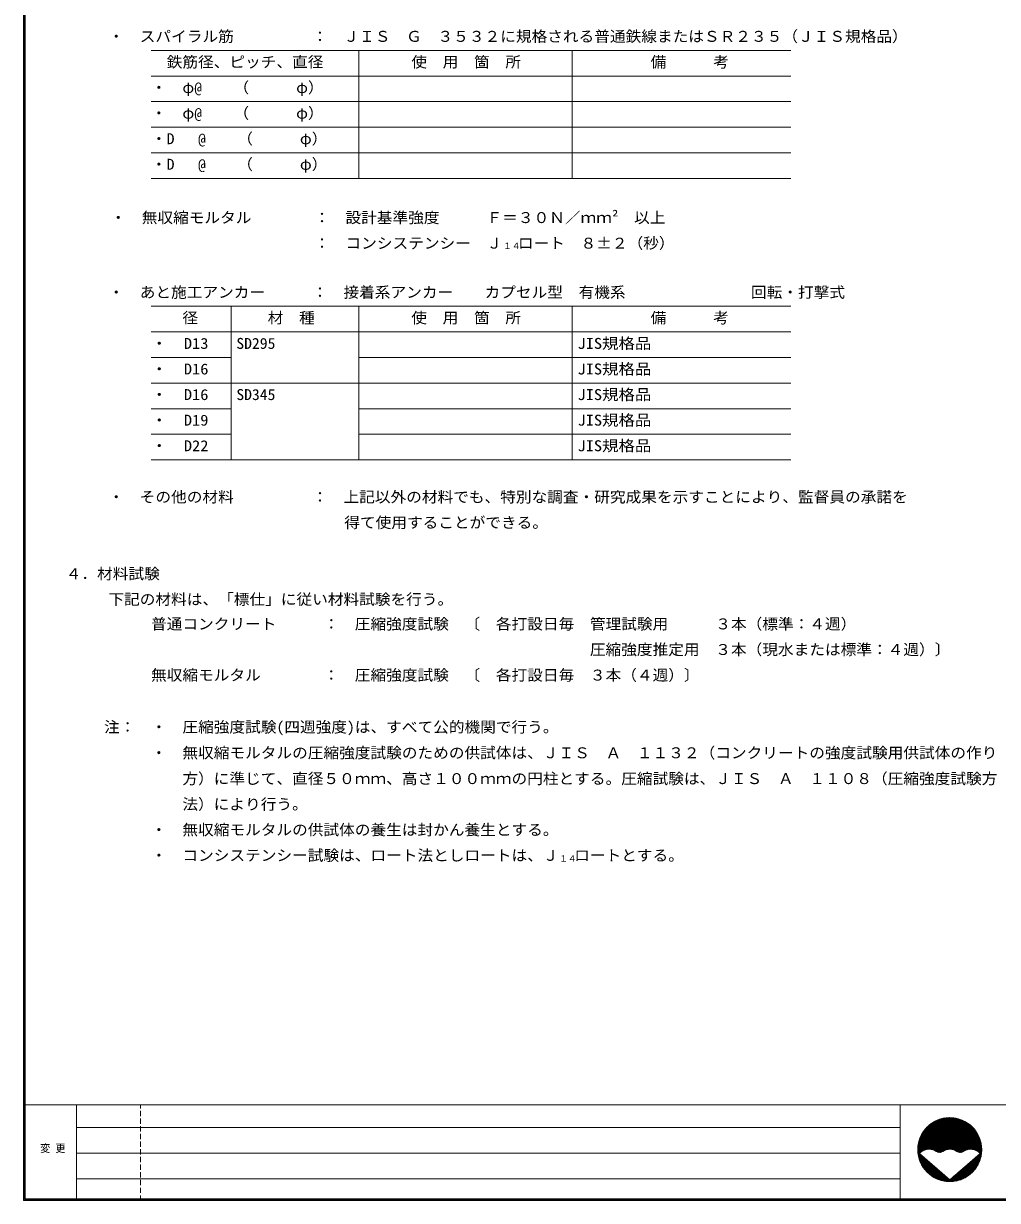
# Model space of a CAD drawing. Units: millimetres on the paper. Extents: x -400 to 7628, y -5883 to 279.
# Drawn here: x -400.5 to -172.1, y -275.2 to 0.8 of the extents above; entities that cross this region are included whole.
import ezdxf
from ezdxf.enums import TextEntityAlignment as Align

# ---------------------------------------------------------------- set-up
doc = ezdxf.new("R2010")
doc.units = ezdxf.units.MM
doc.linetypes.add('DASHED1', pattern=[1.8, 1.2, -0.6])
for name, color, linetype, lineweight in [('4-1', 3, 'Continuous', 5), ('4-8', 7, 'Continuous', 5), ('4-9', 5, 'Continuous', 5), ('4-D', 3, 'Continuous', 5)]:
    doc.layers.add(name, color=color, linetype=linetype, lineweight=lineweight)
doc.styles.add('ＭＳ ゴシック', font='')
doc.styles.get('ＭＳ ゴシック').set_extended_font_data('MS Gothic')

msp = doc.modelspace()

# ---------------------------------------------------------------- linework, layer by layer
at = {"layer": '4-1', "color": 2}
for p, q in [((-400.5, -275.152), (-400.5, 278.848)), ((-400.3, -274.952), (-400.3, 278.647)), ((-400.1, -274.753), (-400.1, 278.448))]:
    msp.add_line(p, q, dxfattribs=at)
at = {"layer": '4-9', "color": 7}
for p, q in [((-391.499, -252.737), (-400.5, -252.737)), ((-391.499, -252.737), (400.5, -252.737)), ((-388.1, -275.152), (-388.1, -252.737)), ((-194.921, -275.152), (-194.921, -252.737)), ((-388.1, -258.065), (-208.75, -258.065)), ((-208.75, -258.065), (-199.749, -258.065)), ((-199.749, -258.065), (-194.921, -258.065)), ((-388.1, -264.065), (-208.75, -264.065)), ((-208.75, -264.065), (-199.749, -264.065)), ((-199.749, -264.065), (-194.921, -264.065)), ((-388.1, -270.065), (-208.75, -270.065)), ((-199.749, -270.065), (-208.75, -270.065)), ((-199.749, -270.065), (-194.921, -270.065))]:
    msp.add_line(p, q, dxfattribs=at)
at = {"layer": '4-9', "color": 7, "linetype": 'DASHED1'}
msp.add_line((-373.1, -275.152), (-373.1, -252.737), dxfattribs=at)
at = {"layer": '4-9'}
for p, q in [((-190.821, -263.245), (-183.312, -255.737)), ((-190.819, -263.385), (-183.172, -255.738)), ((-190.819, -263.103), (-183.455, -255.738)), ((-190.815, -263.523), (-183.035, -255.742)), ((-190.815, -262.957), (-183.6, -255.742)), ((-190.809, -263.658), (-182.9, -255.748)), ((-190.808, -262.809), (-183.748, -255.749)), ((-190.8, -263.791), (-182.767, -255.757)), ((-190.798, -262.657), (-183.9, -255.759)), ((-190.789, -263.921), (-182.636, -255.768)), ((-190.785, -262.502), (-184.055, -255.773)), ((-190.776, -264.05), (-182.508, -255.781)), ((-190.767, -262.343), (-184.214, -255.79)), ((-190.762, -264.176), (-182.381, -255.796)), ((-190.746, -262.181), (-184.377, -255.811)), ((-190.745, -264.301), (-182.256, -255.813)), ((-190.726, -264.424), (-182.134, -255.831)), ((-190.72, -262.014), (-184.544, -255.837)), ((-190.69, -261.842), (-184.716, -255.867)), ((-190.654, -261.665), (-184.893, -255.903)), ((-190.612, -261.481), (-185.076, -255.945)), ((-190.564, -261.292), (-185.266, -255.993)), ((-190.508, -261.094), (-185.463, -256.049)), ((-190.444, -260.888), (-185.669, -256.114)), ((-190.369, -260.672), (-185.885, -256.189)), ((-190.281, -260.443), (-186.114, -256.276)), ((-190.178, -260.198), (-186.359, -256.38)), ((-190.054, -259.933), (-186.624, -256.503)), ((-189.902, -259.639), (-186.918, -256.656)), ((-189.719, -263.558), (-182.013, -255.852)), ((-189.421, -263.401), (-181.893, -255.874)), ((-189.184, -263.306), (-181.776, -255.897)), ((-188.979, -263.242), (-181.66, -255.923)), ((-188.793, -263.198), (-181.545, -255.95)), ((-188.622, -263.168), (-181.432, -255.978)), ((-188.463, -263.15), (-181.321, -256.008)), ((-188.312, -263.141), (-181.211, -256.04)), ((-188.169, -263.139), (-181.102, -256.072)), ((-188.033, -263.145), (-180.995, -256.106)), ((-187.902, -263.155), (-180.889, -256.142)), ((-187.777, -263.171), (-180.784, -256.179)), ((-187.656, -263.192), (-180.681, -256.217)), ((-187.54, -263.217), (-180.579, -256.256)), ((-187.427, -263.246), (-180.478, -256.296)), ((-187.318, -263.279), (-180.378, -256.338)), ((-187.213, -263.315), (-180.279, -256.381)), ((-187.111, -263.354), (-180.182, -256.425)), ((-187.012, -263.396), (-180.086, -256.47)), ((-186.916, -263.441), (-179.991, -256.516)), ((-186.822, -263.49), (-179.897, -256.564)), ((-186.732, -263.541), (-179.804, -256.612)), ((-189.706, -259.302), (-187.255, -256.852)), ((-189.427, -258.881), (-187.676, -257.131)), ((-188.769, -258.082), (-188.475, -257.788)), ((-186.644, -263.594), (-179.712, -256.662)), ((-186.559, -263.65), (-179.621, -256.713)), ((-186.472, -263.705), (-179.531, -256.764)), ((-186.38, -263.755), (-179.443, -256.817)), ((-186.282, -263.798), (-179.355, -256.871)), ((-186.178, -263.835), (-179.268, -256.926)), ((-186.065, -263.864), (-179.183, -256.981)), ((-185.945, -263.885), (-179.098, -257.038)), ((-185.814, -263.896), (-179.014, -257.096)), ((-185.67, -263.893), (-178.932, -257.155)), ((-185.508, -263.873), (-178.85, -257.215)), ((-185.317, -263.823), (-178.77, -257.275)), ((-185.057, -263.705), (-178.69, -257.337)), ((-184.692, -263.48), (-178.611, -257.4)), ((-184.426, -263.356), (-178.533, -257.463)), ((-184.204, -263.276), (-178.456, -257.528)), ((-184.008, -263.221), (-178.381, -257.593)), ((-183.829, -263.184), (-178.306, -257.66)), ((-183.664, -263.159), (-178.232, -257.727)), ((-183.508, -263.145), (-178.159, -257.796)), ((-183.361, -263.139), (-178.086, -257.865)), ((-183.221, -263.141), (-178.015, -257.935)), ((-183.087, -263.148), (-177.945, -258.007)), ((-182.959, -263.162), (-177.876, -258.079)), ((-182.835, -263.18), (-177.808, -258.152)), ((-182.717, -263.202), (-177.74, -258.226)), ((-182.602, -263.229), (-177.674, -258.301)), ((-182.491, -263.259), (-177.608, -258.377)), ((-182.383, -263.293), (-177.544, -258.454)), ((-182.279, -263.331), (-177.48, -258.532)), ((-182.179, -263.371), (-177.418, -258.61)), ((-182.081, -263.415), (-177.356, -258.69)), ((-181.986, -263.461), (-177.295, -258.771)), ((-181.894, -263.511), (-177.235, -258.853)), ((-181.804, -263.563), (-177.177, -258.935)), ((-181.718, -263.618), (-177.119, -259.019)), ((-181.633, -263.674), (-177.062, -259.104)), ((-181.544, -263.727), (-177.007, -259.189)), ((-181.45, -263.774), (-176.952, -259.276)), ((-181.349, -263.814), (-176.898, -259.364)), ((-181.241, -263.848), (-176.845, -259.452)), ((-181.126, -263.874), (-176.794, -259.542)), ((-181.001, -263.891), (-176.743, -259.633)), ((-180.865, -263.897), (-176.694, -259.725)), ((-180.715, -263.887), (-176.645, -259.818)), ((-180.542, -263.856), (-176.598, -259.912)), ((-180.331, -263.787), (-176.552, -260.007)), ((-179.997, -263.594), (-176.506, -260.103)), ((-179.682, -263.42), (-176.463, -260.201)), ((-179.438, -263.318), (-176.42, -260.3)), ((-179.229, -263.25), (-176.378, -260.399)), ((-179.041, -263.203), (-176.338, -260.5)), ((-178.868, -263.172), (-176.298, -260.603)), ((-178.707, -263.152), (-176.261, -260.706)), ((-178.555, -263.142), (-176.224, -260.811)), ((-178.411, -263.139), (-176.188, -260.917)), ((-178.274, -263.143), (-176.154, -261.024)), ((-178.142, -263.153), (-176.122, -261.133)), ((-178.016, -263.169), (-176.09, -261.243)), ((-177.895, -263.189), (-176.061, -261.355)), ((-177.778, -263.213), (-176.032, -261.468)), ((-177.664, -263.241), (-176.005, -261.582)), ((-177.555, -263.273), (-175.98, -261.698)), ((-177.449, -263.309), (-175.956, -261.816)), ((-177.346, -263.348), (-175.934, -261.936)), ((-177.247, -263.389), (-175.914, -262.057)), ((-177.15, -263.434), (-175.896, -262.18)), ((-190.706, -264.545), (-190.358, -264.197)), ((-190.684, -264.664), (-190.282, -264.263)), ((-190.66, -264.782), (-190.207, -264.328)), ((-190.634, -264.898), (-190.131, -264.394)), ((-190.608, -265.012), (-190.055, -264.46)), ((-190.579, -265.125), (-189.98, -264.526)), ((-190.549, -265.237), (-189.904, -264.591)), ((-190.518, -265.347), (-189.828, -264.657)), ((-190.485, -265.455), (-189.753, -264.723)), ((-190.451, -265.563), (-189.677, -264.789)), ((-190.415, -265.669), (-189.601, -264.855)), ((-190.379, -265.773), (-189.526, -264.92)), ((-182.884, -270.724), (-176.849, -264.689)), ((-182.732, -270.714), (-175.844, -263.825)), ((-182.577, -270.7), (-175.858, -263.98)), ((-182.418, -270.682), (-175.875, -264.139)), ((-182.255, -270.661), (-175.897, -264.302)), ((-182.088, -270.635), (-175.923, -264.469)), ((-181.916, -270.604), (-175.953, -264.642)), ((-181.738, -270.568), (-175.99, -264.819)), ((-177.057, -263.482), (-175.879, -262.304)), ((-176.966, -263.532), (-175.864, -262.431)), ((-176.877, -263.586), (-175.851, -262.56)), ((-176.792, -263.641), (-175.841, -262.69)), ((-176.709, -263.7), (-175.832, -262.823)), ((-176.628, -263.761), (-175.826, -262.958)), ((-176.55, -263.824), (-175.822, -263.096)), ((-176.474, -263.89), (-175.821, -263.236)), ((-176.401, -263.958), (-175.822, -263.379)), ((-176.33, -264.028), (-175.826, -263.524)), ((-176.262, -264.101), (-175.833, -263.673)), ((-190.341, -265.877), (-189.45, -264.986)), ((-190.301, -265.979), (-189.375, -265.052)), ((-190.261, -266.08), (-189.299, -265.118)), ((-190.219, -266.179), (-189.223, -265.184)), ((-190.176, -266.278), (-189.148, -265.249)), ((-190.132, -266.375), (-189.072, -265.315)), ((-190.087, -266.472), (-188.996, -265.381)), ((-190.041, -266.567), (-188.921, -265.447)), ((-189.993, -266.661), (-188.845, -265.512)), ((-189.945, -266.754), (-188.769, -265.578)), ((-189.895, -266.846), (-188.694, -265.644)), ((-189.845, -266.936), (-188.618, -265.71)), ((-189.793, -267.026), (-188.543, -265.776)), ((-189.74, -267.115), (-188.467, -265.841)), ((-189.686, -267.202), (-188.391, -265.907)), ((-189.632, -267.289), (-188.316, -265.973)), ((-189.576, -267.375), (-188.24, -266.039)), ((-189.519, -267.459), (-188.164, -266.104)), ((-189.461, -267.543), (-188.089, -266.17)), ((-189.402, -267.625), (-188.013, -266.236)), ((-189.343, -267.707), (-187.937, -266.302)), ((-189.282, -267.788), (-187.862, -266.368)), ((-189.22, -267.867), (-187.786, -266.433)), ((-189.158, -267.946), (-187.71, -266.499)), ((-189.094, -268.024), (-187.635, -266.565)), ((-189.029, -268.101), (-187.559, -266.631)), ((-188.964, -268.177), (-187.484, -266.696)), ((-188.897, -268.252), (-187.408, -266.762)), ((-188.83, -268.326), (-187.332, -266.828)), ((-188.762, -268.399), (-187.257, -266.894)), ((-188.692, -268.471), (-187.181, -266.96)), ((-188.622, -268.542), (-187.105, -267.025)), ((-188.551, -268.612), (-187.03, -267.091)), ((-188.479, -268.681), (-186.954, -267.157)), ((-188.405, -268.75), (-186.878, -267.223)), ((-188.331, -268.817), (-186.803, -267.288)), ((-188.256, -268.884), (-186.727, -267.354)), ((-188.181, -268.949), (-186.651, -267.42)), ((-188.104, -269.014), (-186.576, -267.486)), ((-188.026, -269.077), (-186.5, -267.552)), ((-187.947, -269.14), (-186.425, -267.617)), ((-187.867, -269.201), (-186.349, -267.683)), ((-183.321, -270.737), (-180.104, -267.519)), ((-183.178, -270.735), (-179.019, -266.576)), ((-183.033, -270.731), (-177.934, -265.632)), ((-181.555, -270.526), (-176.032, -265.003)), ((-181.365, -270.477), (-176.08, -265.193)), ((-181.167, -270.421), (-176.137, -265.39)), ((-180.96, -270.355), (-176.202, -265.597)), ((-180.743, -270.28), (-176.278, -265.814)), ((-180.513, -270.191), (-176.366, -266.044)), ((-180.268, -270.087), (-176.47, -266.29)), ((-180.001, -269.962), (-176.595, -266.556)), ((-179.705, -269.808), (-176.75, -266.852)), ((-179.365, -269.608), (-176.949, -267.193)), ((-178.937, -269.322), (-177.235, -267.621)), ((-187.786, -269.262), (-186.273, -267.749)), ((-187.705, -269.322), (-186.198, -267.815)), ((-187.622, -269.381), (-186.122, -267.88)), ((-187.538, -269.438), (-186.046, -267.946)), ((-187.454, -269.495), (-185.971, -268.012)), ((-187.368, -269.551), (-185.895, -268.078)), ((-187.281, -269.606), (-185.819, -268.144)), ((-187.194, -269.659), (-185.744, -268.209)), ((-187.105, -269.712), (-185.668, -268.275)), ((-187.015, -269.764), (-185.593, -268.341)), ((-186.924, -269.814), (-185.517, -268.407)), ((-186.832, -269.864), (-185.441, -268.473)), ((-186.739, -269.912), (-185.366, -268.538)), ((-186.645, -269.959), (-185.29, -268.604)), ((-186.55, -270.006), (-185.214, -268.67)), ((-186.454, -270.051), (-185.139, -268.736)), ((-186.356, -270.095), (-185.063, -268.801)), ((-186.258, -270.138), (-184.987, -268.867)), ((-186.158, -270.179), (-184.912, -268.933)), ((-186.057, -270.22), (-184.836, -268.999)), ((-185.955, -270.259), (-184.76, -269.065)), ((-185.851, -270.297), (-184.685, -269.13)), ((-185.747, -270.333), (-184.609, -269.196)), ((-185.641, -270.369), (-184.534, -269.262)), ((-185.533, -270.403), (-184.458, -269.328)), ((-185.424, -270.436), (-184.382, -269.393)), ((-185.314, -270.467), (-184.307, -269.459)), ((-185.203, -270.497), (-184.231, -269.525)), ((-185.09, -270.525), (-184.155, -269.591)), ((-184.975, -270.552), (-184.08, -269.657)), ((-184.859, -270.577), (-184.004, -269.722)), ((-184.741, -270.601), (-183.928, -269.788)), ((-184.622, -270.623), (-183.853, -269.854)), ((-184.501, -270.643), (-183.777, -269.92)), ((-184.378, -270.662), (-183.701, -269.985)), ((-184.253, -270.678), (-183.626, -270.051)), ((-184.126, -270.693), (-183.55, -270.117)), ((-183.998, -270.706), (-183.475, -270.183)), ((-183.867, -270.717), (-183.399, -270.249)), ((-183.734, -270.725), (-183.323, -270.314)), ((-183.599, -270.731), (-182.273, -269.406)), ((-183.461, -270.735), (-181.188, -268.462))]:
    msp.add_line(p, q, dxfattribs=at)
at = {"layer": '4-9', "color": 2}
for p, q in [((-400.5, -275.152), (400.5, -275.152)), ((400.3, -274.952), (-400.3, -274.952)), ((-400.1, -274.753), (400.1, -274.753))]:
    msp.add_line(p, q, dxfattribs=at)
at = {"layer": '4-9'}
msp.add_lwpolyline([(-190.418, -264.145), (-183.321, -270.317), (-176.224, -264.145)], dxfattribs=at)
msp.add_circle((-183.321, -263.237), 7.5, dxfattribs=at)
for centre, radius, start, end in [((-188.211, -266.064), 2.925, 54.9904, 138.98872), ((-185.766, -262.494), 1.403, 236.8522, 305.66466), ((-183.321, -266.064), 2.925, 54.9904, 123.80286), ((-180.876, -262.494), 1.403, 236.8522, 305.66466), ((-178.431, -266.064), 2.925, 41.01126, 123.80286)]:
    msp.add_arc(centre, radius, start, end, dxfattribs=at)
at = {"layer": '4-D'}
for p, q in [((-370.603, -5.483), (-220.603, -5.483)), ((-321.853, -5.483), (-321.853, -35.483)), ((-271.853, -5.483), (-271.853, -35.483)), ((-370.603, -11.483), (-220.603, -11.483)), ((-370.603, -17.483), (-220.603, -17.483)), ((-370.603, -23.483), (-220.603, -23.483)), ((-370.603, -29.483), (-220.603, -29.483)), ((-370.603, -35.483), (-220.603, -35.483)), ((-370.603, -65.483), (-220.603, -65.483)), ((-351.853, -65.483), (-351.853, -101.483)), ((-321.853, -65.483), (-321.853, -101.483)), ((-271.853, -65.483), (-271.853, -101.483)), ((-370.603, -71.483), (-220.603, -71.483)), ((-370.603, -77.483), (-351.853, -77.483)), ((-321.853, -77.483), (-220.603, -77.483)), ((-370.603, -83.483), (-220.603, -83.483)), ((-370.603, -89.483), (-351.853, -89.483)), ((-321.853, -89.483), (-220.603, -89.483)), ((-370.603, -95.483), (-351.853, -95.483)), ((-321.853, -95.483), (-220.603, -95.483)), ((-370.603, -101.483), (-220.603, -101.483))]:
    msp.add_line(p, q, dxfattribs=at)

# ---------------------------------------------------------------- texts
at = {"layer": '4-1', "style": 'ＭＳ ゴシック', "width": 1.05}
for s, p in [('・\u3000無収縮モルタル\u3000\u3000\u3000\u3000：\u3000設計基準強度\u3000\u3000\u3000Ｆ＝３０Ｎ／ｍｍ²\u3000以上', (-380.13, -46.728)), ('\u3000\u3000\u3000\u3000\u3000\u3000\u3000\u3000\u3000\u3000\u3000\u3000\u3000：\u3000コンシステンシー\u3000Ｊ\u3000ロート\u3000８±２（秒）', (-380.13, -52.728)), ('・\u3000その他の材料\u3000\u3000\u3000\u3000\u3000：\u3000上記以外の材料でも、特別な調査・研究成果を示すことにより、監督員の承諾を', (-380.603, -112.233)), ('\u3000\u3000得て使用することができる。', (-332.643, -118.233)), ('４．材料試験', (-390.603, -130.233)), ('下記の材料は、「標仕」に従い材料試験を行う。', (-380.603, -136.233)), ('普通コンクリート\u3000\u3000\u3000：\u3000圧縮強度試験\u3000〔\u3000各打設日毎\u3000管理試験用\u3000\u3000\u3000３本（標準：４週）', (-370.603, -142.013)), ('\u3000\u3000\u3000\u3000\u3000\u3000\u3000\u3000\u3000\u3000\u3000\u3000\u3000\u3000\u3000\u3000\u3000\u3000\u3000\u3000\u3000\u3000\u3000\u3000\u3000\u3000\u3000\u3000圧縮強度推定用\u3000３本（現水または標準：４週）〕', (-370.603, -148.013)), ('無収縮モルタル\u3000\u3000\u3000\u3000：\u3000圧縮強度試験\u3000〔\u3000各打設日毎\u3000３本（４週）〕', (-370.603, -154.013)), ('注：\u3000・\u3000圧縮強度試験(四週強度)は、すべて公的機関で行う。', (-381.617, -166.183)), ('・\u3000無収縮モルタルの圧縮強度試験のための供試体は、ＪＩＳ\u3000Ａ\u3000１１３２（コンクリートの強度試験用供試体の作り', (-370.603, -172.233)), ('\u3000\u3000方）に準じて、直径５０ｍｍ、高さ１００ｍｍの円柱とする。圧縮試験は、ＪＩＳ\u3000Ａ\u3000１１０８（圧縮強度試験方', (-370.603, -178.281)), ('\u3000\u3000法）により行う。', (-370.603, -184.281)), ('・\u3000無収縮モルタルの供試体の養生は封かん養生とする。', (-370.603, -190.281)), ('・\u3000コンシステンシー試験は、ロート法としロートは、Ｊ\u3000ロートとする。', (-370.603, -196.281))]:
    msp.add_text(s, height=2.566, dxfattribs=at).set_placement(p, align=Align.BOTTOM_LEFT)
at = {"layer": '4-1', "color": 7, "style": 'ＭＳ ゴシック'}
for p in [(-288.06, -52.478), (-274.914, -196.164)]:
    msp.add_text('１４', height=1.466, dxfattribs=at).set_placement(p, align=Align.BOTTOM_LEFT)
at = {"layer": '4-8', "color": 3, "style": 'ＭＳ ゴシック', "width": 1.05}
msp.add_text('SD295', height=2.566, dxfattribs=at).set_placement((-350.603, -76.233), align=Align.BOTTOM_LEFT)
at = {"layer": '4-9', "color": 7, "style": 'ＭＳ ゴシック', "width": 0.95}
msp.add_text('変 更', height=1.833, dxfattribs=at).set_placement((-396.6, -264.387), align=Align.BOTTOM_LEFT)
at = {"layer": '4-D', "style": 'ＭＳ ゴシック'}
for s, width, p in [('・\u3000スパイラル筋\u3000\u3000\u3000\u3000\u3000：\u3000ＪＩＳ\u3000Ｇ\u3000３５３２に規格される普通鉄線またはＳＲ２３５（ＪＩＳ規格品）', 1.05, (-380.603, -4.233)), ('\u3000鉄筋径、ピッチ、直径', 1.05, (-370.603, -10.233)), ('\u3000\u3000\u3000使\u3000用\u3000箇\u3000所', 1.05, (-320.603, -10.233)), ('\u3000\u3000\u3000\u3000\u3000備\u3000\u3000\u3000考', 1.05, (-271.853, -10.233)), ('・\u3000φ@\u3000\u3000（\u3000\u3000\u3000φ）', 1.05, (-370.603, -16.233)), ('・\u3000φ@\u3000\u3000（\u3000\u3000\u3000φ）', 1.05, (-370.603, -22.233)), ('・D\u3000 @\u3000\u3000（\u3000\u3000\u3000φ）', 1.05, (-370.603, -28.233)), ('・D\u3000 @\u3000\u3000（\u3000\u3000\u3000φ）', 1.05, (-370.603, -34.233)), ('・\u3000あと施工アンカー\u3000\u3000\u3000：\u3000接着系アンカー\u3000\u3000カプセル型\u3000有機系\u3000\u3000\u3000\u3000\u3000\u3000\u3000\u3000回転・打撃式', 1.05, (-380.603, -64.233)), ('\u3000\u3000径', 1.05, (-370.603, -70.233)), ('\u3000\u3000材\u3000種', 1.05, (-350.603, -70.233)), ('\u3000\u3000\u3000使\u3000用\u3000箇\u3000所', 1.05, (-320.603, -70.233)), ('\u3000\u3000\u3000\u3000\u3000備\u3000\u3000\u3000考', 1.05, (-271.853, -70.233)), ('・\u3000D13', 1.1, (-370.603, -76.233)), ('JIS規格品', 1.1, (-270.603, -76.233)), ('・\u3000D16', 1.1, (-370.603, -82.233)), ('JIS規格品', 1.1, (-270.603, -82.233)), ('・\u3000D16', 1.1, (-370.603, -88.233)), ('SD345', 1.05, (-350.603, -88.233)), ('JIS規格品', 1.1, (-270.603, -88.233)), ('・\u3000D19', 1.1, (-370.603, -94.233)), ('JIS規格品', 1.1, (-270.603, -94.233)), ('JIS規格品', 1.1, (-270.603, -100.233)), ('・\u3000D22', 1.1, (-370.603, -100.233))]:
    msp.add_text(s, height=2.566, dxfattribs=dict(at, width=width)).set_placement(p, align=Align.BOTTOM_LEFT)

doc.saveas('drawing.dxf')
